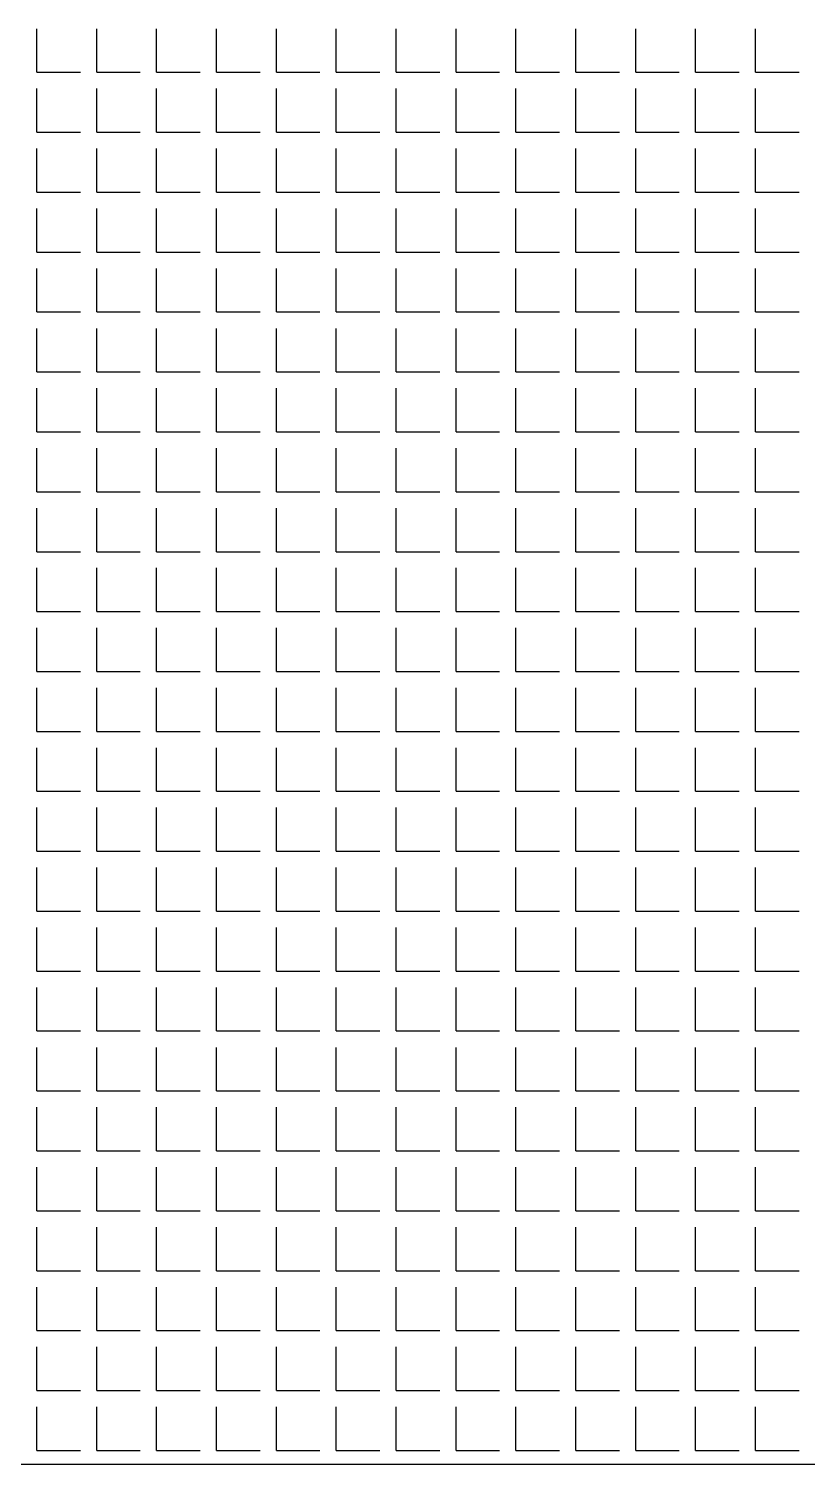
# Model space of a CAD drawing. Header units: millimetres. Extents: x -2063041 to -1932644, y 197605868 to 197643080.
# Drawn here: x -2046683.4 to -2046615.7, y 197626939.8 to 197627064.7 of the extents above; entities that cross this region are included whole.
import ezdxf

# ---------------------------------------------------------------- set-up
doc = ezdxf.new("R2010")
doc.units = ezdxf.units.MM
doc.layers.add('СКУД', color=7, linetype='Continuous')

msp = doc.modelspace()

# ---------------------------------------------------------------- linework, layer by layer
at = {"layer": 'СКУД', "color": 18, "true_color": 0x000000}
for p, q in [((-2046682.71, 197627060.88), (-2046682.71, 197627064.67)), ((-2046677.5, 197627060.88), (-2046677.5, 197627064.67)), ((-2046672.29, 197627060.88), (-2046672.29, 197627064.67)), ((-2046667.07, 197627060.88), (-2046667.07, 197627064.67)), ((-2046661.86, 197627060.88), (-2046661.86, 197627064.67)), ((-2046656.65, 197627060.88), (-2046656.65, 197627064.67)), ((-2046651.43, 197627060.88), (-2046651.43, 197627064.67)), ((-2046646.22, 197627060.88), (-2046646.22, 197627064.67)), ((-2046641.01, 197627060.88), (-2046641.01, 197627064.67)), ((-2046635.79, 197627060.88), (-2046635.79, 197627064.67)), ((-2046630.58, 197627060.88), (-2046630.58, 197627064.67)), ((-2046625.37, 197627060.88), (-2046625.37, 197627064.67)), ((-2046620.15, 197627060.88), (-2046620.15, 197627064.67)), ((-2046682.71, 197627060.88), (-2046678.92, 197627060.88)), ((-2046677.5, 197627060.88), (-2046673.71, 197627060.88)), ((-2046672.29, 197627060.88), (-2046668.5, 197627060.88)), ((-2046667.07, 197627060.88), (-2046663.28, 197627060.88)), ((-2046661.86, 197627060.88), (-2046658.07, 197627060.88)), ((-2046656.65, 197627060.88), (-2046652.86, 197627060.88)), ((-2046651.43, 197627060.88), (-2046647.64, 197627060.88)), ((-2046646.22, 197627060.88), (-2046642.43, 197627060.88)), ((-2046641.01, 197627060.88), (-2046637.22, 197627060.88)), ((-2046635.79, 197627060.88), (-2046632, 197627060.88)), ((-2046630.58, 197627060.88), (-2046626.79, 197627060.88)), ((-2046625.37, 197627060.88), (-2046621.58, 197627060.88)), ((-2046620.15, 197627060.88), (-2046616.36, 197627060.88)), ((-2046682.71, 197627055.67), (-2046682.71, 197627059.46)), ((-2046677.5, 197627055.67), (-2046677.5, 197627059.46)), ((-2046672.29, 197627055.67), (-2046672.29, 197627059.46)), ((-2046667.07, 197627055.67), (-2046667.07, 197627059.46)), ((-2046661.86, 197627055.67), (-2046661.86, 197627059.46)), ((-2046656.65, 197627055.67), (-2046656.65, 197627059.46)), ((-2046651.43, 197627055.67), (-2046651.43, 197627059.46)), ((-2046646.22, 197627055.67), (-2046646.22, 197627059.46)), ((-2046641.01, 197627055.67), (-2046641.01, 197627059.46)), ((-2046635.79, 197627055.67), (-2046635.79, 197627059.46)), ((-2046630.58, 197627055.67), (-2046630.58, 197627059.46)), ((-2046625.37, 197627055.67), (-2046625.37, 197627059.46)), ((-2046620.15, 197627055.67), (-2046620.15, 197627059.46)), ((-2046682.71, 197627055.67), (-2046678.92, 197627055.67)), ((-2046677.5, 197627055.67), (-2046673.71, 197627055.67)), ((-2046672.29, 197627055.67), (-2046668.5, 197627055.67)), ((-2046667.07, 197627055.67), (-2046663.28, 197627055.67)), ((-2046661.86, 197627055.67), (-2046658.07, 197627055.67)), ((-2046656.65, 197627055.67), (-2046652.86, 197627055.67)), ((-2046651.43, 197627055.67), (-2046647.64, 197627055.67)), ((-2046646.22, 197627055.67), (-2046642.43, 197627055.67)), ((-2046641.01, 197627055.67), (-2046637.22, 197627055.67)), ((-2046635.79, 197627055.67), (-2046632, 197627055.67)), ((-2046630.58, 197627055.67), (-2046626.79, 197627055.67)), ((-2046625.37, 197627055.67), (-2046621.58, 197627055.67)), ((-2046620.15, 197627055.67), (-2046616.36, 197627055.67)), ((-2046682.71, 197627050.45), (-2046682.71, 197627054.24)), ((-2046677.5, 197627050.45), (-2046677.5, 197627054.24)), ((-2046672.29, 197627050.45), (-2046672.29, 197627054.24)), ((-2046667.07, 197627050.45), (-2046667.07, 197627054.24)), ((-2046661.86, 197627050.45), (-2046661.86, 197627054.24)), ((-2046656.65, 197627050.45), (-2046656.65, 197627054.24)), ((-2046651.43, 197627050.45), (-2046651.43, 197627054.24)), ((-2046646.22, 197627050.45), (-2046646.22, 197627054.24)), ((-2046641.01, 197627050.45), (-2046641.01, 197627054.24)), ((-2046635.79, 197627050.45), (-2046635.79, 197627054.24)), ((-2046630.58, 197627050.45), (-2046630.58, 197627054.24)), ((-2046625.37, 197627050.45), (-2046625.37, 197627054.24)), ((-2046620.15, 197627050.45), (-2046620.15, 197627054.24)), ((-2046682.71, 197627050.45), (-2046678.92, 197627050.45)), ((-2046677.5, 197627050.45), (-2046673.71, 197627050.45)), ((-2046672.29, 197627050.45), (-2046668.5, 197627050.45)), ((-2046667.07, 197627050.45), (-2046663.28, 197627050.45)), ((-2046661.86, 197627050.45), (-2046658.07, 197627050.45)), ((-2046656.65, 197627050.45), (-2046652.86, 197627050.45)), ((-2046651.43, 197627050.45), (-2046647.64, 197627050.45)), ((-2046646.22, 197627050.45), (-2046642.43, 197627050.45)), ((-2046641.01, 197627050.45), (-2046637.22, 197627050.45)), ((-2046635.79, 197627050.45), (-2046632, 197627050.45)), ((-2046630.58, 197627050.45), (-2046626.79, 197627050.45)), ((-2046625.37, 197627050.45), (-2046621.58, 197627050.45)), ((-2046620.15, 197627050.45), (-2046616.36, 197627050.45)), ((-2046682.71, 197627045.24), (-2046682.71, 197627049.03)), ((-2046677.5, 197627045.24), (-2046677.5, 197627049.03)), ((-2046672.29, 197627045.24), (-2046672.29, 197627049.03)), ((-2046667.07, 197627045.24), (-2046667.07, 197627049.03)), ((-2046661.86, 197627045.24), (-2046661.86, 197627049.03)), ((-2046656.65, 197627045.24), (-2046656.65, 197627049.03)), ((-2046651.43, 197627045.24), (-2046651.43, 197627049.03)), ((-2046646.22, 197627045.24), (-2046646.22, 197627049.03)), ((-2046641.01, 197627045.24), (-2046641.01, 197627049.03)), ((-2046635.79, 197627045.24), (-2046635.79, 197627049.03)), ((-2046630.58, 197627045.24), (-2046630.58, 197627049.03)), ((-2046625.37, 197627045.24), (-2046625.37, 197627049.03)), ((-2046620.15, 197627045.24), (-2046620.15, 197627049.03)), ((-2046682.71, 197627045.24), (-2046678.92, 197627045.24)), ((-2046677.5, 197627045.24), (-2046673.71, 197627045.24)), ((-2046672.29, 197627045.24), (-2046668.5, 197627045.24)), ((-2046667.07, 197627045.24), (-2046663.28, 197627045.24)), ((-2046661.86, 197627045.24), (-2046658.07, 197627045.24)), ((-2046656.65, 197627045.24), (-2046652.86, 197627045.24)), ((-2046651.43, 197627045.24), (-2046647.64, 197627045.24)), ((-2046646.22, 197627045.24), (-2046642.43, 197627045.24)), ((-2046641.01, 197627045.24), (-2046637.22, 197627045.24)), ((-2046635.79, 197627045.24), (-2046632, 197627045.24)), ((-2046630.58, 197627045.24), (-2046626.79, 197627045.24)), ((-2046625.37, 197627045.24), (-2046621.58, 197627045.24)), ((-2046620.15, 197627045.24), (-2046616.36, 197627045.24)), ((-2046682.71, 197627040.03), (-2046682.71, 197627043.82)), ((-2046677.5, 197627040.03), (-2046677.5, 197627043.82)), ((-2046672.29, 197627040.03), (-2046672.29, 197627043.82)), ((-2046667.07, 197627040.03), (-2046667.07, 197627043.82)), ((-2046661.86, 197627040.03), (-2046661.86, 197627043.82)), ((-2046656.65, 197627040.03), (-2046656.65, 197627043.82)), ((-2046651.43, 197627040.03), (-2046651.43, 197627043.82)), ((-2046646.22, 197627040.03), (-2046646.22, 197627043.82)), ((-2046641.01, 197627040.03), (-2046641.01, 197627043.82)), ((-2046635.79, 197627040.03), (-2046635.79, 197627043.82)), ((-2046630.58, 197627040.03), (-2046630.58, 197627043.82)), ((-2046625.37, 197627040.03), (-2046625.37, 197627043.82)), ((-2046620.15, 197627040.03), (-2046620.15, 197627043.82)), ((-2046682.71, 197627040.03), (-2046678.92, 197627040.03)), ((-2046677.5, 197627040.03), (-2046673.71, 197627040.03)), ((-2046672.29, 197627040.03), (-2046668.5, 197627040.03)), ((-2046667.07, 197627040.03), (-2046663.28, 197627040.03)), ((-2046661.86, 197627040.03), (-2046658.07, 197627040.03)), ((-2046656.65, 197627040.03), (-2046652.86, 197627040.03)), ((-2046651.43, 197627040.03), (-2046647.64, 197627040.03)), ((-2046646.22, 197627040.03), (-2046642.43, 197627040.03)), ((-2046641.01, 197627040.03), (-2046637.22, 197627040.03)), ((-2046635.79, 197627040.03), (-2046632, 197627040.03)), ((-2046630.58, 197627040.03), (-2046626.79, 197627040.03)), ((-2046625.37, 197627040.03), (-2046621.58, 197627040.03)), ((-2046620.15, 197627040.03), (-2046616.36, 197627040.03)), ((-2046682.71, 197627034.81), (-2046682.71, 197627038.6)), ((-2046677.5, 197627034.81), (-2046677.5, 197627038.6)), ((-2046672.29, 197627034.81), (-2046672.29, 197627038.6)), ((-2046667.07, 197627034.81), (-2046667.07, 197627038.6)), ((-2046661.86, 197627034.81), (-2046661.86, 197627038.6)), ((-2046656.65, 197627034.81), (-2046656.65, 197627038.6)), ((-2046651.43, 197627034.81), (-2046651.43, 197627038.6)), ((-2046646.22, 197627034.81), (-2046646.22, 197627038.6)), ((-2046641.01, 197627034.81), (-2046641.01, 197627038.6)), ((-2046635.79, 197627034.81), (-2046635.79, 197627038.6)), ((-2046630.58, 197627034.81), (-2046630.58, 197627038.6)), ((-2046625.37, 197627034.81), (-2046625.37, 197627038.6)), ((-2046620.15, 197627034.81), (-2046620.15, 197627038.6)), ((-2046682.71, 197627034.81), (-2046678.92, 197627034.81)), ((-2046677.5, 197627034.81), (-2046673.71, 197627034.81)), ((-2046672.29, 197627034.81), (-2046668.5, 197627034.81)), ((-2046667.07, 197627034.81), (-2046663.28, 197627034.81)), ((-2046661.86, 197627034.81), (-2046658.07, 197627034.81)), ((-2046656.65, 197627034.81), (-2046652.86, 197627034.81)), ((-2046651.43, 197627034.81), (-2046647.64, 197627034.81)), ((-2046646.22, 197627034.81), (-2046642.43, 197627034.81)), ((-2046641.01, 197627034.81), (-2046637.22, 197627034.81)), ((-2046635.79, 197627034.81), (-2046632, 197627034.81)), ((-2046630.58, 197627034.81), (-2046626.79, 197627034.81)), ((-2046625.37, 197627034.81), (-2046621.58, 197627034.81)), ((-2046620.15, 197627034.81), (-2046616.36, 197627034.81)), ((-2046682.71, 197627029.6), (-2046682.71, 197627033.39)), ((-2046677.5, 197627029.6), (-2046677.5, 197627033.39)), ((-2046672.29, 197627029.6), (-2046672.29, 197627033.39)), ((-2046667.07, 197627029.6), (-2046667.07, 197627033.39)), ((-2046661.86, 197627029.6), (-2046661.86, 197627033.39)), ((-2046656.65, 197627029.6), (-2046656.65, 197627033.39)), ((-2046651.43, 197627029.6), (-2046651.43, 197627033.39)), ((-2046646.22, 197627029.6), (-2046646.22, 197627033.39)), ((-2046641.01, 197627029.6), (-2046641.01, 197627033.39)), ((-2046635.79, 197627029.6), (-2046635.79, 197627033.39)), ((-2046630.58, 197627029.6), (-2046630.58, 197627033.39)), ((-2046625.37, 197627029.6), (-2046625.37, 197627033.39)), ((-2046620.15, 197627029.6), (-2046620.15, 197627033.39)), ((-2046682.71, 197627029.6), (-2046678.92, 197627029.6)), ((-2046677.5, 197627029.6), (-2046673.71, 197627029.6)), ((-2046672.29, 197627029.6), (-2046668.5, 197627029.6)), ((-2046667.07, 197627029.6), (-2046663.28, 197627029.6)), ((-2046661.86, 197627029.6), (-2046658.07, 197627029.6)), ((-2046656.65, 197627029.6), (-2046652.86, 197627029.6)), ((-2046651.43, 197627029.6), (-2046647.64, 197627029.6)), ((-2046646.22, 197627029.6), (-2046642.43, 197627029.6)), ((-2046641.01, 197627029.6), (-2046637.22, 197627029.6)), ((-2046635.79, 197627029.6), (-2046632, 197627029.6)), ((-2046630.58, 197627029.6), (-2046626.79, 197627029.6)), ((-2046625.37, 197627029.6), (-2046621.58, 197627029.6)), ((-2046620.15, 197627029.6), (-2046616.36, 197627029.6)), ((-2046682.71, 197627024.39), (-2046682.71, 197627028.18)), ((-2046677.5, 197627024.39), (-2046677.5, 197627028.18)), ((-2046672.29, 197627024.39), (-2046672.29, 197627028.18)), ((-2046667.07, 197627024.39), (-2046667.07, 197627028.18)), ((-2046661.86, 197627024.39), (-2046661.86, 197627028.18)), ((-2046656.65, 197627024.39), (-2046656.65, 197627028.18)), ((-2046651.43, 197627024.39), (-2046651.43, 197627028.18)), ((-2046646.22, 197627024.39), (-2046646.22, 197627028.18)), ((-2046641.01, 197627024.39), (-2046641.01, 197627028.18)), ((-2046635.79, 197627024.39), (-2046635.79, 197627028.18)), ((-2046630.58, 197627024.39), (-2046630.58, 197627028.18)), ((-2046625.37, 197627024.39), (-2046625.37, 197627028.18)), ((-2046620.15, 197627024.39), (-2046620.15, 197627028.18)), ((-2046682.71, 197627024.39), (-2046678.92, 197627024.39)), ((-2046677.5, 197627024.39), (-2046673.71, 197627024.39)), ((-2046672.29, 197627024.39), (-2046668.5, 197627024.39)), ((-2046667.07, 197627024.39), (-2046663.28, 197627024.39)), ((-2046661.86, 197627024.39), (-2046658.07, 197627024.39)), ((-2046656.65, 197627024.39), (-2046652.86, 197627024.39)), ((-2046651.43, 197627024.39), (-2046647.64, 197627024.39)), ((-2046646.22, 197627024.39), (-2046642.43, 197627024.39)), ((-2046641.01, 197627024.39), (-2046637.22, 197627024.39)), ((-2046635.79, 197627024.39), (-2046632, 197627024.39)), ((-2046630.58, 197627024.39), (-2046626.79, 197627024.39)), ((-2046625.37, 197627024.39), (-2046621.58, 197627024.39)), ((-2046620.15, 197627024.39), (-2046616.36, 197627024.39)), ((-2046682.71, 197627019.17), (-2046682.71, 197627022.96)), ((-2046677.5, 197627019.17), (-2046677.5, 197627022.96)), ((-2046672.29, 197627019.17), (-2046672.29, 197627022.96)), ((-2046667.07, 197627019.17), (-2046667.07, 197627022.96)), ((-2046661.86, 197627019.17), (-2046661.86, 197627022.96)), ((-2046656.65, 197627019.17), (-2046656.65, 197627022.96)), ((-2046651.43, 197627019.17), (-2046651.43, 197627022.96)), ((-2046646.22, 197627019.17), (-2046646.22, 197627022.96)), ((-2046641.01, 197627019.17), (-2046641.01, 197627022.96)), ((-2046635.79, 197627019.17), (-2046635.79, 197627022.96)), ((-2046630.58, 197627019.17), (-2046630.58, 197627022.96)), ((-2046625.37, 197627019.17), (-2046625.37, 197627022.96)), ((-2046620.15, 197627019.17), (-2046620.15, 197627022.96)), ((-2046682.71, 197627019.17), (-2046678.92, 197627019.17)), ((-2046677.5, 197627019.17), (-2046673.71, 197627019.17)), ((-2046672.29, 197627019.17), (-2046668.5, 197627019.17)), ((-2046667.07, 197627019.17), (-2046663.28, 197627019.17)), ((-2046661.86, 197627019.17), (-2046658.07, 197627019.17)), ((-2046656.65, 197627019.17), (-2046652.86, 197627019.17)), ((-2046651.43, 197627019.17), (-2046647.64, 197627019.17)), ((-2046646.22, 197627019.17), (-2046642.43, 197627019.17)), ((-2046641.01, 197627019.17), (-2046637.22, 197627019.17)), ((-2046635.79, 197627019.17), (-2046632, 197627019.17)), ((-2046630.58, 197627019.17), (-2046626.79, 197627019.17)), ((-2046625.37, 197627019.17), (-2046621.58, 197627019.17)), ((-2046620.15, 197627019.17), (-2046616.36, 197627019.17)), ((-2046682.71, 197627013.96), (-2046682.71, 197627017.75)), ((-2046677.5, 197627013.96), (-2046677.5, 197627017.75)), ((-2046672.29, 197627013.96), (-2046672.29, 197627017.75)), ((-2046667.07, 197627013.96), (-2046667.07, 197627017.75)), ((-2046661.86, 197627013.96), (-2046661.86, 197627017.75)), ((-2046656.65, 197627013.96), (-2046656.65, 197627017.75)), ((-2046651.43, 197627013.96), (-2046651.43, 197627017.75)), ((-2046646.22, 197627013.96), (-2046646.22, 197627017.75)), ((-2046641.01, 197627013.96), (-2046641.01, 197627017.75)), ((-2046635.79, 197627013.96), (-2046635.79, 197627017.75)), ((-2046630.58, 197627013.96), (-2046630.58, 197627017.75)), ((-2046625.37, 197627013.96), (-2046625.37, 197627017.75)), ((-2046620.15, 197627013.96), (-2046620.15, 197627017.75)), ((-2046682.71, 197627013.96), (-2046678.92, 197627013.96)), ((-2046677.5, 197627013.96), (-2046673.71, 197627013.96)), ((-2046672.29, 197627013.96), (-2046668.5, 197627013.96)), ((-2046667.07, 197627013.96), (-2046663.28, 197627013.96)), ((-2046661.86, 197627013.96), (-2046658.07, 197627013.96)), ((-2046656.65, 197627013.96), (-2046652.86, 197627013.96)), ((-2046651.43, 197627013.96), (-2046647.64, 197627013.96)), ((-2046646.22, 197627013.96), (-2046642.43, 197627013.96)), ((-2046641.01, 197627013.96), (-2046637.22, 197627013.96)), ((-2046635.79, 197627013.96), (-2046632, 197627013.96)), ((-2046630.58, 197627013.96), (-2046626.79, 197627013.96)), ((-2046625.37, 197627013.96), (-2046621.58, 197627013.96)), ((-2046620.15, 197627013.96), (-2046616.36, 197627013.96)), ((-2046682.71, 197627008.75), (-2046682.71, 197627012.54)), ((-2046677.5, 197627008.75), (-2046677.5, 197627012.54)), ((-2046672.29, 197627008.75), (-2046672.29, 197627012.54)), ((-2046667.07, 197627008.75), (-2046667.07, 197627012.54)), ((-2046661.86, 197627008.75), (-2046661.86, 197627012.54)), ((-2046656.65, 197627008.75), (-2046656.65, 197627012.54)), ((-2046651.43, 197627008.75), (-2046651.43, 197627012.54)), ((-2046646.22, 197627008.75), (-2046646.22, 197627012.54)), ((-2046641.01, 197627008.75), (-2046641.01, 197627012.54)), ((-2046635.79, 197627008.75), (-2046635.79, 197627012.54)), ((-2046630.58, 197627008.75), (-2046630.58, 197627012.54)), ((-2046625.37, 197627008.75), (-2046625.37, 197627012.54)), ((-2046620.15, 197627008.75), (-2046620.15, 197627012.54)), ((-2046682.71, 197627008.75), (-2046678.92, 197627008.75)), ((-2046677.5, 197627008.75), (-2046673.71, 197627008.75)), ((-2046672.29, 197627008.75), (-2046668.5, 197627008.75)), ((-2046667.07, 197627008.75), (-2046663.28, 197627008.75)), ((-2046661.86, 197627008.75), (-2046658.07, 197627008.75)), ((-2046656.65, 197627008.75), (-2046652.86, 197627008.75)), ((-2046651.43, 197627008.75), (-2046647.64, 197627008.75)), ((-2046646.22, 197627008.75), (-2046642.43, 197627008.75)), ((-2046641.01, 197627008.75), (-2046637.22, 197627008.75)), ((-2046635.79, 197627008.75), (-2046632, 197627008.75)), ((-2046630.58, 197627008.75), (-2046626.79, 197627008.75)), ((-2046625.37, 197627008.75), (-2046621.58, 197627008.75)), ((-2046620.15, 197627008.75), (-2046616.36, 197627008.75)), ((-2046682.71, 197627003.53), (-2046682.71, 197627007.32)), ((-2046677.5, 197627003.53), (-2046677.5, 197627007.32)), ((-2046672.29, 197627003.53), (-2046672.29, 197627007.32)), ((-2046667.07, 197627003.53), (-2046667.07, 197627007.32)), ((-2046661.86, 197627003.53), (-2046661.86, 197627007.32)), ((-2046656.65, 197627003.53), (-2046656.65, 197627007.32)), ((-2046651.43, 197627003.53), (-2046651.43, 197627007.32)), ((-2046646.22, 197627003.53), (-2046646.22, 197627007.32)), ((-2046641.01, 197627003.53), (-2046641.01, 197627007.32)), ((-2046635.79, 197627003.53), (-2046635.79, 197627007.32)), ((-2046630.58, 197627003.53), (-2046630.58, 197627007.32)), ((-2046625.37, 197627003.53), (-2046625.37, 197627007.32)), ((-2046620.15, 197627003.53), (-2046620.15, 197627007.32)), ((-2046682.71, 197627003.53), (-2046678.92, 197627003.53)), ((-2046677.5, 197627003.53), (-2046673.71, 197627003.53)), ((-2046672.29, 197627003.53), (-2046668.5, 197627003.53)), ((-2046667.07, 197627003.53), (-2046663.28, 197627003.53)), ((-2046661.86, 197627003.53), (-2046658.07, 197627003.53)), ((-2046656.65, 197627003.53), (-2046652.86, 197627003.53)), ((-2046651.43, 197627003.53), (-2046647.64, 197627003.53)), ((-2046646.22, 197627003.53), (-2046642.43, 197627003.53)), ((-2046641.01, 197627003.53), (-2046637.22, 197627003.53)), ((-2046635.79, 197627003.53), (-2046632, 197627003.53)), ((-2046630.58, 197627003.53), (-2046626.79, 197627003.53)), ((-2046625.37, 197627003.53), (-2046621.58, 197627003.53)), ((-2046620.15, 197627003.53), (-2046616.36, 197627003.53)), ((-2046682.71, 197626998.32), (-2046682.71, 197627002.11)), ((-2046677.5, 197626998.32), (-2046677.5, 197627002.11)), ((-2046672.29, 197626998.32), (-2046672.29, 197627002.11)), ((-2046667.07, 197626998.32), (-2046667.07, 197627002.11)), ((-2046661.86, 197626998.32), (-2046661.86, 197627002.11)), ((-2046656.65, 197626998.32), (-2046656.65, 197627002.11)), ((-2046651.43, 197626998.32), (-2046651.43, 197627002.11)), ((-2046646.22, 197626998.32), (-2046646.22, 197627002.11)), ((-2046641.01, 197626998.32), (-2046641.01, 197627002.11)), ((-2046635.79, 197626998.32), (-2046635.79, 197627002.11)), ((-2046630.58, 197626998.32), (-2046630.58, 197627002.11)), ((-2046625.37, 197626998.32), (-2046625.37, 197627002.11)), ((-2046620.15, 197626998.32), (-2046620.15, 197627002.11)), ((-2046682.71, 197626998.32), (-2046678.92, 197626998.32)), ((-2046677.5, 197626998.32), (-2046673.71, 197626998.32)), ((-2046672.29, 197626998.32), (-2046668.5, 197626998.32)), ((-2046667.07, 197626998.32), (-2046663.28, 197626998.32)), ((-2046661.86, 197626998.32), (-2046658.07, 197626998.32)), ((-2046656.65, 197626998.32), (-2046652.86, 197626998.32)), ((-2046651.43, 197626998.32), (-2046647.64, 197626998.32)), ((-2046646.22, 197626998.32), (-2046642.43, 197626998.32)), ((-2046641.01, 197626998.32), (-2046637.22, 197626998.32)), ((-2046635.79, 197626998.32), (-2046632, 197626998.32)), ((-2046630.58, 197626998.32), (-2046626.79, 197626998.32)), ((-2046625.37, 197626998.32), (-2046621.58, 197626998.32)), ((-2046620.15, 197626998.32), (-2046616.36, 197626998.32)), ((-2046682.71, 197626993.11), (-2046682.71, 197626996.9)), ((-2046677.5, 197626993.11), (-2046677.5, 197626996.9)), ((-2046672.29, 197626993.11), (-2046672.29, 197626996.9)), ((-2046667.07, 197626993.11), (-2046667.07, 197626996.9)), ((-2046661.86, 197626993.11), (-2046661.86, 197626996.9)), ((-2046656.65, 197626993.11), (-2046656.65, 197626996.9)), ((-2046651.43, 197626993.11), (-2046651.43, 197626996.9)), ((-2046646.22, 197626993.11), (-2046646.22, 197626996.9)), ((-2046641.01, 197626993.11), (-2046641.01, 197626996.9)), ((-2046635.79, 197626993.11), (-2046635.79, 197626996.9)), ((-2046630.58, 197626993.11), (-2046630.58, 197626996.9)), ((-2046625.37, 197626993.11), (-2046625.37, 197626996.9)), ((-2046620.15, 197626993.11), (-2046620.15, 197626996.9)), ((-2046682.71, 197626993.11), (-2046678.92, 197626993.11)), ((-2046677.5, 197626993.11), (-2046673.71, 197626993.11)), ((-2046672.29, 197626993.11), (-2046668.5, 197626993.11)), ((-2046667.07, 197626993.11), (-2046663.28, 197626993.11)), ((-2046661.86, 197626993.11), (-2046658.07, 197626993.11)), ((-2046656.65, 197626993.11), (-2046652.86, 197626993.11)), ((-2046651.43, 197626993.11), (-2046647.64, 197626993.11)), ((-2046646.22, 197626993.11), (-2046642.43, 197626993.11)), ((-2046641.01, 197626993.11), (-2046637.22, 197626993.11)), ((-2046635.79, 197626993.11), (-2046632, 197626993.11)), ((-2046630.58, 197626993.11), (-2046626.79, 197626993.11)), ((-2046625.37, 197626993.11), (-2046621.58, 197626993.11)), ((-2046620.15, 197626993.11), (-2046616.36, 197626993.11)), ((-2046682.71, 197626987.89), (-2046682.71, 197626991.68)), ((-2046677.5, 197626987.89), (-2046677.5, 197626991.68)), ((-2046672.29, 197626987.89), (-2046672.29, 197626991.68)), ((-2046667.07, 197626987.89), (-2046667.07, 197626991.68)), ((-2046661.86, 197626987.89), (-2046661.86, 197626991.68)), ((-2046656.65, 197626987.89), (-2046656.65, 197626991.68)), ((-2046651.43, 197626987.89), (-2046651.43, 197626991.68)), ((-2046646.22, 197626987.89), (-2046646.22, 197626991.68)), ((-2046641.01, 197626987.89), (-2046641.01, 197626991.68)), ((-2046635.79, 197626987.89), (-2046635.79, 197626991.68)), ((-2046630.58, 197626987.89), (-2046630.58, 197626991.68)), ((-2046625.37, 197626987.89), (-2046625.37, 197626991.68)), ((-2046620.15, 197626987.89), (-2046620.15, 197626991.68)), ((-2046682.71, 197626987.89), (-2046678.92, 197626987.89)), ((-2046677.5, 197626987.89), (-2046673.71, 197626987.89)), ((-2046672.29, 197626987.89), (-2046668.5, 197626987.89)), ((-2046667.07, 197626987.89), (-2046663.28, 197626987.89)), ((-2046661.86, 197626987.89), (-2046658.07, 197626987.89)), ((-2046656.65, 197626987.89), (-2046652.86, 197626987.89)), ((-2046651.43, 197626987.89), (-2046647.64, 197626987.89)), ((-2046646.22, 197626987.89), (-2046642.43, 197626987.89)), ((-2046641.01, 197626987.89), (-2046637.22, 197626987.89)), ((-2046635.79, 197626987.89), (-2046632, 197626987.89)), ((-2046630.58, 197626987.89), (-2046626.79, 197626987.89)), ((-2046625.37, 197626987.89), (-2046621.58, 197626987.89)), ((-2046620.15, 197626987.89), (-2046616.36, 197626987.89)), ((-2046682.71, 197626982.68), (-2046682.71, 197626986.47)), ((-2046677.5, 197626982.68), (-2046677.5, 197626986.47)), ((-2046672.29, 197626982.68), (-2046672.29, 197626986.47)), ((-2046667.07, 197626982.68), (-2046667.07, 197626986.47)), ((-2046661.86, 197626982.68), (-2046661.86, 197626986.47)), ((-2046656.65, 197626982.68), (-2046656.65, 197626986.47)), ((-2046651.43, 197626982.68), (-2046651.43, 197626986.47)), ((-2046646.22, 197626982.68), (-2046646.22, 197626986.47)), ((-2046641.01, 197626982.68), (-2046641.01, 197626986.47)), ((-2046635.79, 197626982.68), (-2046635.79, 197626986.47)), ((-2046630.58, 197626982.68), (-2046630.58, 197626986.47)), ((-2046625.37, 197626982.68), (-2046625.37, 197626986.47)), ((-2046620.15, 197626982.68), (-2046620.15, 197626986.47)), ((-2046682.71, 197626982.68), (-2046678.92, 197626982.68)), ((-2046677.5, 197626982.68), (-2046673.71, 197626982.68)), ((-2046672.29, 197626982.68), (-2046668.5, 197626982.68)), ((-2046667.07, 197626982.68), (-2046663.28, 197626982.68)), ((-2046661.86, 197626982.68), (-2046658.07, 197626982.68)), ((-2046656.65, 197626982.68), (-2046652.86, 197626982.68)), ((-2046651.43, 197626982.68), (-2046647.64, 197626982.68)), ((-2046646.22, 197626982.68), (-2046642.43, 197626982.68)), ((-2046641.01, 197626982.68), (-2046637.22, 197626982.68)), ((-2046635.79, 197626982.68), (-2046632, 197626982.68)), ((-2046630.58, 197626982.68), (-2046626.79, 197626982.68)), ((-2046625.37, 197626982.68), (-2046621.58, 197626982.68)), ((-2046620.15, 197626982.68), (-2046616.36, 197626982.68)), ((-2046682.71, 197626977.47), (-2046682.71, 197626981.26)), ((-2046677.5, 197626977.47), (-2046677.5, 197626981.26)), ((-2046672.29, 197626977.47), (-2046672.29, 197626981.26)), ((-2046667.07, 197626977.47), (-2046667.07, 197626981.26)), ((-2046661.86, 197626977.47), (-2046661.86, 197626981.26)), ((-2046656.65, 197626977.47), (-2046656.65, 197626981.26)), ((-2046651.43, 197626977.47), (-2046651.43, 197626981.26)), ((-2046646.22, 197626977.47), (-2046646.22, 197626981.26)), ((-2046641.01, 197626977.47), (-2046641.01, 197626981.26)), ((-2046635.79, 197626977.47), (-2046635.79, 197626981.26)), ((-2046630.58, 197626977.47), (-2046630.58, 197626981.26)), ((-2046625.37, 197626977.47), (-2046625.37, 197626981.26)), ((-2046620.15, 197626977.47), (-2046620.15, 197626981.26)), ((-2046682.71, 197626977.47), (-2046678.92, 197626977.47)), ((-2046677.5, 197626977.47), (-2046673.71, 197626977.47)), ((-2046672.29, 197626977.47), (-2046668.5, 197626977.47)), ((-2046667.07, 197626977.47), (-2046663.28, 197626977.47)), ((-2046661.86, 197626977.47), (-2046658.07, 197626977.47)), ((-2046656.65, 197626977.47), (-2046652.86, 197626977.47)), ((-2046651.43, 197626977.47), (-2046647.64, 197626977.47)), ((-2046646.22, 197626977.47), (-2046642.43, 197626977.47)), ((-2046641.01, 197626977.47), (-2046637.22, 197626977.47)), ((-2046635.79, 197626977.47), (-2046632, 197626977.47)), ((-2046630.58, 197626977.47), (-2046626.79, 197626977.47)), ((-2046625.37, 197626977.47), (-2046621.58, 197626977.47)), ((-2046620.15, 197626977.47), (-2046616.36, 197626977.47)), ((-2046682.71, 197626972.25), (-2046682.71, 197626976.04)), ((-2046677.5, 197626972.25), (-2046677.5, 197626976.04)), ((-2046672.29, 197626972.25), (-2046672.29, 197626976.04)), ((-2046667.07, 197626972.25), (-2046667.07, 197626976.04)), ((-2046661.86, 197626972.25), (-2046661.86, 197626976.04)), ((-2046656.65, 197626972.25), (-2046656.65, 197626976.04)), ((-2046651.43, 197626972.25), (-2046651.43, 197626976.04)), ((-2046646.22, 197626972.25), (-2046646.22, 197626976.04)), ((-2046641.01, 197626972.25), (-2046641.01, 197626976.04)), ((-2046635.79, 197626972.25), (-2046635.79, 197626976.04)), ((-2046630.58, 197626972.25), (-2046630.58, 197626976.04)), ((-2046625.37, 197626972.25), (-2046625.37, 197626976.04)), ((-2046620.15, 197626972.25), (-2046620.15, 197626976.04)), ((-2046682.71, 197626972.25), (-2046678.92, 197626972.25)), ((-2046677.5, 197626972.25), (-2046673.71, 197626972.25)), ((-2046672.29, 197626972.25), (-2046668.5, 197626972.25)), ((-2046667.07, 197626972.25), (-2046663.28, 197626972.25)), ((-2046661.86, 197626972.25), (-2046658.07, 197626972.25)), ((-2046656.65, 197626972.25), (-2046652.86, 197626972.25)), ((-2046651.43, 197626972.25), (-2046647.64, 197626972.25)), ((-2046646.22, 197626972.25), (-2046642.43, 197626972.25)), ((-2046641.01, 197626972.25), (-2046637.22, 197626972.25)), ((-2046635.79, 197626972.25), (-2046632, 197626972.25)), ((-2046630.58, 197626972.25), (-2046626.79, 197626972.25)), ((-2046625.37, 197626972.25), (-2046621.58, 197626972.25)), ((-2046620.15, 197626972.25), (-2046616.36, 197626972.25)), ((-2046682.71, 197626967.04), (-2046682.71, 197626970.83)), ((-2046677.5, 197626967.04), (-2046677.5, 197626970.83)), ((-2046672.29, 197626967.04), (-2046672.29, 197626970.83)), ((-2046667.07, 197626967.04), (-2046667.07, 197626970.83)), ((-2046661.86, 197626967.04), (-2046661.86, 197626970.83)), ((-2046656.65, 197626967.04), (-2046656.65, 197626970.83)), ((-2046651.43, 197626967.04), (-2046651.43, 197626970.83)), ((-2046646.22, 197626967.04), (-2046646.22, 197626970.83)), ((-2046641.01, 197626967.04), (-2046641.01, 197626970.83)), ((-2046635.79, 197626967.04), (-2046635.79, 197626970.83)), ((-2046630.58, 197626967.04), (-2046630.58, 197626970.83)), ((-2046625.37, 197626967.04), (-2046625.37, 197626970.83)), ((-2046620.15, 197626967.04), (-2046620.15, 197626970.83)), ((-2046682.71, 197626967.04), (-2046678.92, 197626967.04)), ((-2046677.5, 197626967.04), (-2046673.71, 197626967.04)), ((-2046672.29, 197626967.04), (-2046668.5, 197626967.04)), ((-2046667.07, 197626967.04), (-2046663.28, 197626967.04)), ((-2046661.86, 197626967.04), (-2046658.07, 197626967.04)), ((-2046656.65, 197626967.04), (-2046652.86, 197626967.04)), ((-2046651.43, 197626967.04), (-2046647.64, 197626967.04)), ((-2046646.22, 197626967.04), (-2046642.43, 197626967.04)), ((-2046641.01, 197626967.04), (-2046637.22, 197626967.04)), ((-2046635.79, 197626967.04), (-2046632, 197626967.04)), ((-2046630.58, 197626967.04), (-2046626.79, 197626967.04)), ((-2046625.37, 197626967.04), (-2046621.58, 197626967.04)), ((-2046620.15, 197626967.04), (-2046616.36, 197626967.04)), ((-2046682.71, 197626961.83), (-2046682.71, 197626965.62)), ((-2046677.5, 197626961.83), (-2046677.5, 197626965.62)), ((-2046672.29, 197626961.83), (-2046672.29, 197626965.62)), ((-2046667.07, 197626961.83), (-2046667.07, 197626965.62)), ((-2046661.86, 197626961.83), (-2046661.86, 197626965.62)), ((-2046656.65, 197626961.83), (-2046656.65, 197626965.62)), ((-2046651.43, 197626961.83), (-2046651.43, 197626965.62)), ((-2046646.22, 197626961.83), (-2046646.22, 197626965.62)), ((-2046641.01, 197626961.83), (-2046641.01, 197626965.62)), ((-2046635.79, 197626961.83), (-2046635.79, 197626965.62)), ((-2046630.58, 197626961.83), (-2046630.58, 197626965.62)), ((-2046625.37, 197626961.83), (-2046625.37, 197626965.62)), ((-2046620.15, 197626961.83), (-2046620.15, 197626965.62)), ((-2046682.71, 197626961.83), (-2046678.92, 197626961.83)), ((-2046677.5, 197626961.83), (-2046673.71, 197626961.83)), ((-2046672.29, 197626961.83), (-2046668.5, 197626961.83)), ((-2046667.07, 197626961.83), (-2046663.28, 197626961.83)), ((-2046661.86, 197626961.83), (-2046658.07, 197626961.83)), ((-2046656.65, 197626961.83), (-2046652.86, 197626961.83)), ((-2046651.43, 197626961.83), (-2046647.64, 197626961.83)), ((-2046646.22, 197626961.83), (-2046642.43, 197626961.83)), ((-2046641.01, 197626961.83), (-2046637.22, 197626961.83)), ((-2046635.79, 197626961.83), (-2046632, 197626961.83)), ((-2046630.58, 197626961.83), (-2046626.79, 197626961.83)), ((-2046625.37, 197626961.83), (-2046621.58, 197626961.83)), ((-2046620.15, 197626961.83), (-2046616.36, 197626961.83)), ((-2046682.71, 197626956.61), (-2046682.71, 197626960.4)), ((-2046677.5, 197626956.61), (-2046677.5, 197626960.4)), ((-2046672.29, 197626956.61), (-2046672.29, 197626960.4)), ((-2046667.07, 197626956.61), (-2046667.07, 197626960.4)), ((-2046661.86, 197626956.61), (-2046661.86, 197626960.4)), ((-2046656.65, 197626956.61), (-2046656.65, 197626960.4)), ((-2046651.43, 197626956.61), (-2046651.43, 197626960.4)), ((-2046646.22, 197626956.61), (-2046646.22, 197626960.4)), ((-2046641.01, 197626956.61), (-2046641.01, 197626960.4)), ((-2046635.79, 197626956.61), (-2046635.79, 197626960.4)), ((-2046630.58, 197626956.61), (-2046630.58, 197626960.4)), ((-2046625.37, 197626956.61), (-2046625.37, 197626960.4)), ((-2046620.15, 197626956.61), (-2046620.15, 197626960.4)), ((-2046682.71, 197626956.61), (-2046678.92, 197626956.61)), ((-2046677.5, 197626956.61), (-2046673.71, 197626956.61)), ((-2046672.29, 197626956.61), (-2046668.5, 197626956.61)), ((-2046667.07, 197626956.61), (-2046663.28, 197626956.61)), ((-2046661.86, 197626956.61), (-2046658.07, 197626956.61)), ((-2046656.65, 197626956.61), (-2046652.86, 197626956.61)), ((-2046651.43, 197626956.61), (-2046647.64, 197626956.61)), ((-2046646.22, 197626956.61), (-2046642.43, 197626956.61)), ((-2046641.01, 197626956.61), (-2046637.22, 197626956.61)), ((-2046635.79, 197626956.61), (-2046632, 197626956.61)), ((-2046630.58, 197626956.61), (-2046626.79, 197626956.61)), ((-2046625.37, 197626956.61), (-2046621.58, 197626956.61)), ((-2046620.15, 197626956.61), (-2046616.36, 197626956.61)), ((-2046682.71, 197626951.4), (-2046682.71, 197626955.19)), ((-2046677.5, 197626951.4), (-2046677.5, 197626955.19)), ((-2046672.29, 197626951.4), (-2046672.29, 197626955.19)), ((-2046667.07, 197626951.4), (-2046667.07, 197626955.19)), ((-2046661.86, 197626951.4), (-2046661.86, 197626955.19)), ((-2046656.65, 197626951.4), (-2046656.65, 197626955.19)), ((-2046651.43, 197626951.4), (-2046651.43, 197626955.19)), ((-2046646.22, 197626951.4), (-2046646.22, 197626955.19)), ((-2046641.01, 197626951.4), (-2046641.01, 197626955.19)), ((-2046635.79, 197626951.4), (-2046635.79, 197626955.19)), ((-2046630.58, 197626951.4), (-2046630.58, 197626955.19)), ((-2046625.37, 197626951.4), (-2046625.37, 197626955.19)), ((-2046620.15, 197626951.4), (-2046620.15, 197626955.19)), ((-2046682.71, 197626951.4), (-2046678.92, 197626951.4)), ((-2046677.5, 197626951.4), (-2046673.71, 197626951.4)), ((-2046672.29, 197626951.4), (-2046668.5, 197626951.4)), ((-2046667.07, 197626951.4), (-2046663.28, 197626951.4)), ((-2046661.86, 197626951.4), (-2046658.07, 197626951.4)), ((-2046656.65, 197626951.4), (-2046652.86, 197626951.4)), ((-2046651.43, 197626951.4), (-2046647.64, 197626951.4)), ((-2046646.22, 197626951.4), (-2046642.43, 197626951.4)), ((-2046641.01, 197626951.4), (-2046637.22, 197626951.4)), ((-2046635.79, 197626951.4), (-2046632, 197626951.4)), ((-2046630.58, 197626951.4), (-2046626.79, 197626951.4)), ((-2046625.37, 197626951.4), (-2046621.58, 197626951.4)), ((-2046620.15, 197626951.4), (-2046616.36, 197626951.4)), ((-2046682.71, 197626946.18), (-2046682.71, 197626949.98)), ((-2046677.5, 197626946.18), (-2046677.5, 197626949.98)), ((-2046672.29, 197626946.18), (-2046672.29, 197626949.98)), ((-2046667.07, 197626946.18), (-2046667.07, 197626949.98)), ((-2046661.86, 197626946.18), (-2046661.86, 197626949.98)), ((-2046656.65, 197626946.18), (-2046656.65, 197626949.98)), ((-2046651.43, 197626946.18), (-2046651.43, 197626949.98)), ((-2046646.22, 197626946.18), (-2046646.22, 197626949.98)), ((-2046641.01, 197626946.18), (-2046641.01, 197626949.98)), ((-2046635.79, 197626946.18), (-2046635.79, 197626949.98)), ((-2046630.58, 197626946.18), (-2046630.58, 197626949.98)), ((-2046625.37, 197626946.18), (-2046625.37, 197626949.98)), ((-2046620.15, 197626946.18), (-2046620.15, 197626949.98)), ((-2046682.71, 197626946.18), (-2046678.92, 197626946.18)), ((-2046677.5, 197626946.18), (-2046673.71, 197626946.18)), ((-2046672.29, 197626946.18), (-2046668.5, 197626946.18)), ((-2046667.07, 197626946.18), (-2046663.28, 197626946.18)), ((-2046661.86, 197626946.18), (-2046658.07, 197626946.18)), ((-2046656.65, 197626946.18), (-2046652.86, 197626946.18)), ((-2046651.43, 197626946.18), (-2046647.64, 197626946.18)), ((-2046646.22, 197626946.18), (-2046642.43, 197626946.18)), ((-2046641.01, 197626946.18), (-2046637.22, 197626946.18)), ((-2046635.79, 197626946.18), (-2046632, 197626946.18)), ((-2046630.58, 197626946.18), (-2046626.79, 197626946.18)), ((-2046625.37, 197626946.18), (-2046621.58, 197626946.18)), ((-2046620.15, 197626946.18), (-2046616.36, 197626946.18)), ((-2046682.71, 197626940.97), (-2046682.71, 197626944.76)), ((-2046677.5, 197626940.97), (-2046677.5, 197626944.76)), ((-2046672.29, 197626940.97), (-2046672.29, 197626944.76)), ((-2046667.07, 197626940.97), (-2046667.07, 197626944.76)), ((-2046661.86, 197626940.97), (-2046661.86, 197626944.76)), ((-2046656.65, 197626940.97), (-2046656.65, 197626944.76)), ((-2046651.43, 197626940.97), (-2046651.43, 197626944.76)), ((-2046646.22, 197626940.97), (-2046646.22, 197626944.76)), ((-2046641.01, 197626940.97), (-2046641.01, 197626944.76)), ((-2046635.79, 197626940.97), (-2046635.79, 197626944.76)), ((-2046630.58, 197626940.97), (-2046630.58, 197626944.76)), ((-2046625.37, 197626940.97), (-2046625.37, 197626944.76)), ((-2046620.15, 197626940.97), (-2046620.15, 197626944.76)), ((-2046682.71, 197626940.97), (-2046678.92, 197626940.97)), ((-2046677.5, 197626940.97), (-2046673.71, 197626940.97)), ((-2046672.29, 197626940.97), (-2046668.5, 197626940.97)), ((-2046667.07, 197626940.97), (-2046663.28, 197626940.97)), ((-2046661.86, 197626940.97), (-2046658.07, 197626940.97)), ((-2046656.65, 197626940.97), (-2046652.86, 197626940.97)), ((-2046651.43, 197626940.97), (-2046647.64, 197626940.97)), ((-2046646.22, 197626940.97), (-2046642.43, 197626940.97)), ((-2046641.01, 197626940.97), (-2046637.22, 197626940.97)), ((-2046635.79, 197626940.97), (-2046632, 197626940.97)), ((-2046630.58, 197626940.97), (-2046626.79, 197626940.97)), ((-2046625.37, 197626940.97), (-2046621.58, 197626940.97)), ((-2046620.15, 197626940.97), (-2046616.36, 197626940.97))]:
    msp.add_line(p, q, dxfattribs=at)
msp.add_lwpolyline([(-2048041.77, 197626939.77), (-2046455.74, 197626939.77)], dxfattribs=at)

doc.saveas('drawing.dxf')
